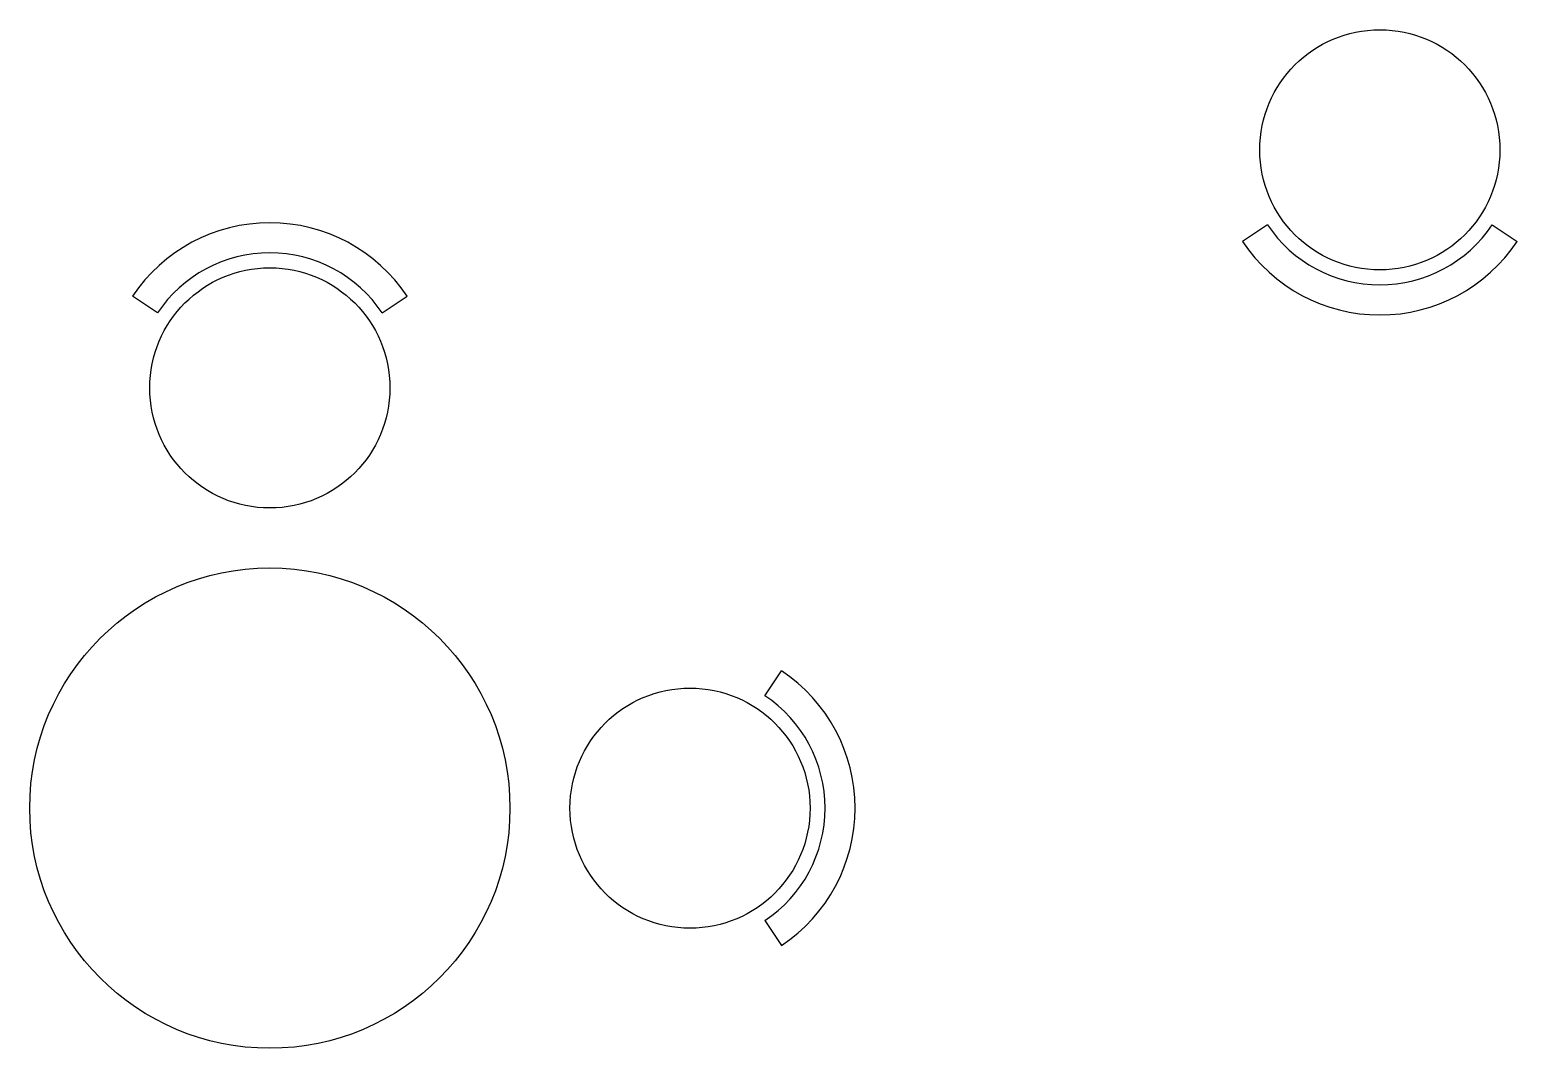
# Model space of a CAD drawing. Header units: millimetres. Extents: x 209.8 to 281.8, y 45 to 110.
# Drawn here: x 237.7 to 240.178, y 81.575 to 83.271 of the extents above; entities that cross this region are included whole.
import ezdxf

# ---------------------------------------------------------------- set-up
doc = ezdxf.new("R2010")
doc.units = ezdxf.units.MM
doc.header["$LTSCALE"] = 0.65
doc.layers.add('mobiliario', color=30, linetype='Continuous')

msp = doc.modelspace()

# ---------------------------------------------------------------- linework, layer by layer
at = {"layer": 'mobiliario'}
for p, q in [((239.7619, 82.9466), (239.7203, 82.9188)), ((240.1364, 82.9466), (240.178, 82.9188)), ((237.9127, 82.7996), (237.8711, 82.8273)), ((238.2872, 82.7996), (238.3288, 82.8273)), ((238.9247, 82.1621), (238.9524, 82.2037)), ((238.9247, 81.7876), (238.9524, 81.746))]:
    msp.add_line(p, q, dxfattribs=at)
for centre, radius in [((239.9491, 83.0713), 0.2), ((238.0999, 82.6748), 0.2), ((238.0999, 81.9748), 0.4), ((238.7999, 81.9748), 0.2)]:
    msp.add_circle(centre, radius, dxfattribs=at)
for centre, radius, start, end in [((238.0999, 82.6748), 0.275, 33.6807, 146.3193), ((239.9491, 83.0713), 0.225, 213.6807, 326.3193), ((239.9491, 83.0713), 0.275, 213.6807, 326.3193), ((238.0999, 82.6748), 0.225, 33.6807, 146.3193), ((238.7999, 81.9748), 0.275, 303.6807, 56.3193), ((238.7999, 81.9748), 0.225, 303.6807, 56.3193)]:
    msp.add_arc(centre, radius, start, end, dxfattribs=at)

doc.saveas('drawing.dxf')
